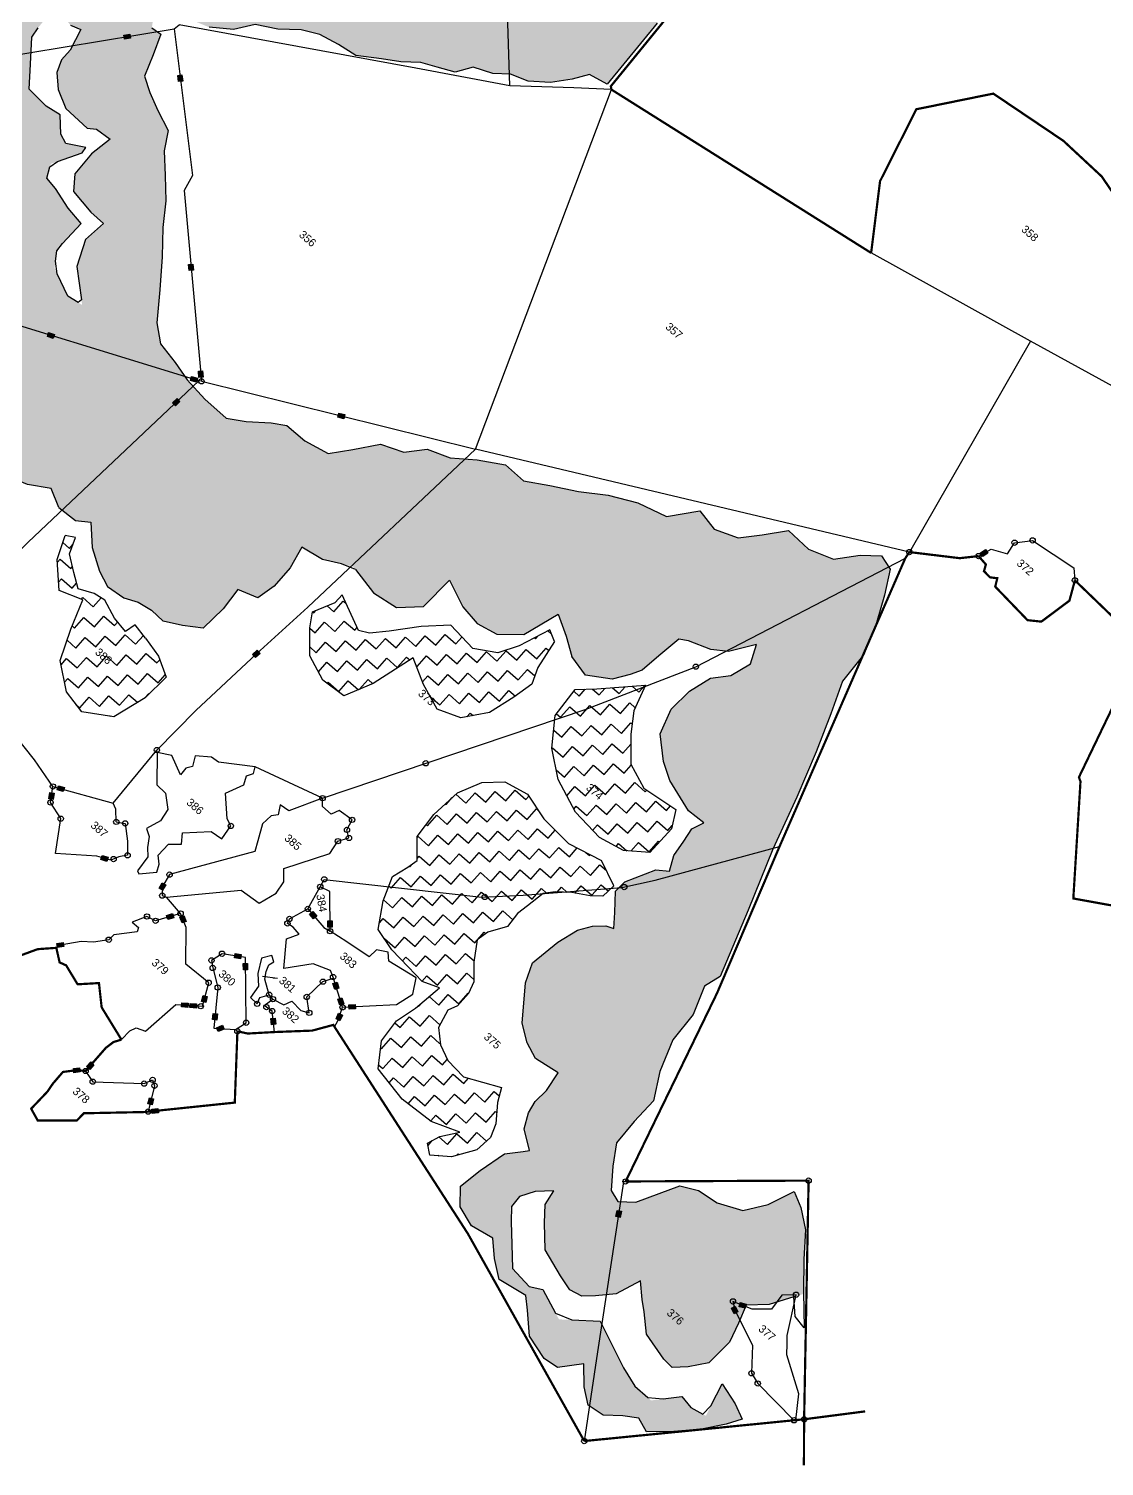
# Model space of a CAD drawing. Header units: metres. Extents: x 29 to 324745, y 17 to 1874786.
# Drawn here: x 321796 to 323092, y 1868163 to 1869897 of the extents above; entities that cross this region are included whole.
import ezdxf

# ---------------------------------------------------------------- set-up
doc = ezdxf.new("R2010")
doc.units = ezdxf.units.M
doc.header["$MEASUREMENT"] = 0
doc.linetypes.add('DIVIDE', pattern=[1.25, 0.5, -0.25, 0, -0.25, 0, -0.25])
for name, color, linetype in [('POLY_HATCH', 12, 'Continuous'), ('POLY_PARCEL', 6, 'Continuous'), ('SYM_ARROW', 1, 'Continuous'), ('SYM_STONE', 1, 'Continuous'), ('TEXT_PARCEL', 7, 'Continuous'), ('V_BOUND_LINE', 7, 'Continuous'), ('V_DIVIDE_LINE', 7, 'DIVIDE')]:
    doc.layers.add(name, color=color, linetype=linetype)
doc.styles.get("Standard").update_dxf_attribs({"font": 'arial.ttf'})
doc.styles.add('TEXT_MAP', font='KRDEV050.TTF')
doc.dimstyles.get("Standard").update_dxf_attribs({"dimtxt": 0.18, "dimasz": 0.18, "dimexe": 0.18, "dimexo": 0.0625, "dimgap": 0.09, "dimtad": 0, "dimtih": 1, "dimtoh": 1, "dimdec": 4, "dimzin": 0, "dimdsep": 46, "dimtxsty": 'Standard', "dimcen": 0.09, "dimadec": 0, "dimazin": 0, "dimtfac": 1, "dimtdec": 4, "dimtofl": 0, "dimtmove": 0, "dimatfit": 3, "dimfxl": 1, "dimtolj": 1, "dimtzin": 0, "dimarcsym": 0})
pattern_1 = [(0, (0, 0), (3.175, 3.175), [3.175, -3.175]), (90, (3.175, 0), (-3.175, 3.175), [3.175, -3.175])]

# ---------------------------------------------------------------- blocks, each defined once
blk = doc.blocks.new('STONESQUAREFILLED')
blk.add_hatch(color=256).paths.add_polyline_path([(0.7, -0.48), (0.7, 0.48), (-0.7, 0.48), (-0.7, -0.48)])
blk.add_lwpolyline([(-0.7, 0.48), (0.7, 0.48), (0.7, -0.48), (-0.7, -0.48)], close=True)
blk = doc.blocks.new('STONE')
blk.add_circle((0, 0), 0.851)
blk = doc.blocks.new('TEXTARROW')
blk.add_leader([(0.04, -0.01), (8.68, -0.01)], dimstyle='Standard', override={"dimtxt": 2.5, "dimasz": 2.5, "dimexe": 1.25, "dimexo": 0.625, "dimgap": 0.625, "dimtad": 1, "dimtih": 0, "dimtoh": 0, "dimzin": 8, "dimcen": 2.5, "dimtofl": 1})
blk = doc.blocks.new('923')
at = {"layer": 'POLY_HATCH', "ltscale": 10}
h = blk.add_hatch(dxfattribs=at)
h.set_pattern_fill('ZIGZAG', color=256, style=0)
h.set_pattern_definition(pattern_1)
h.paths.add_polyline_path([(572.24, 452.55), (569.36, 457.05), (569.14, 463.24), (569.36, 469.58), (566.05, 475.49), (563.58, 482.8), (563.23, 490.12), (560.91, 496.59), (562.1, 500.53), (556.96, 515.87), (552.1, 529.8), (548.37, 542.19), (544.92, 552.74), (541.75, 561.33), (538.86, 568.5), (538.51, 576.24), (535.91, 583.42), (533.16, 589.33), (530.27, 594.54), (526.82, 595.52), (523.09, 592.43), (519.21, 587.78), (513.51, 585.81), (507.38, 585.95), (503.51, 581.31), (499.92, 577.23), (494.64, 575.12), (489.5, 576.1), (484.64, 570.19), (477.81, 568.22), (471.68, 565.13), (466.12, 561.33), (460.41, 558.09), (455.27, 554.99), (449.85, 554.99), (444.28, 551.62), (439.42, 547.96), (434.28, 545.99), (430.83, 542.05), (425.69, 539.94), (421.82, 534.87), (418.23, 530.51), (412.38, 529.24), (407.1, 529.1), (404.07, 527.27), (399.64, 523.75), (395.76, 521.36), (389.35, 521.36), (383.51, 522.06), (378.93, 523.19), (373.65, 524.18), (369.92, 527.13), (365.48, 533.18), (361.04, 539.09), (356.75, 544.16), (353.3, 549.08), (349.42, 553.3), (345.55, 557.25), (343.23, 561.33), (335.81, 564.2), (331.18, 566.95), (329.42, 571.88), (327.66, 576.52), (325.2, 576.24), (323.16, 579.34), (323.04, 586.5), (328.16, 585.53), (331.47, 583.7), (334.78, 584.83), (339.21, 588.06), (342.1, 592.14), (346.68, 594.68), (350.69, 598.05), (354.56, 600.02), (359.14, 601.15), (363.72, 601.85), (368.58, 605.09), (372.31, 607.48), (375.76, 610.3), (379.21, 611.99), (382.95, 613.82), (385.27, 617.33), (389.57, 619.16), (392.59, 621.7), (396.61, 623.1), (400.62, 626.2), (403.79, 630), (405.97, 633.38), (410.41, 634.36), (409.78, 652.09), (409.18, 659.66), (406.43, 660.25), (402.25, 661.4), (398.07, 662.24), (394.84, 662.03), (392.02, 661.51), (389.51, 659.52), (388.26, 655.24), (386.69, 650.13), (384.96, 651.48), (383.81, 654.93), (379.84, 659.1), (375.35, 661.92), (367.1, 665.47), (363.54, 665.47), (358.11, 664.64), (355.29, 662.13), (353.41, 659.63), (351.64, 657.02), (350.28, 652.11), (351, 648.19), (349.86, 646.73), (347.45, 644.01), (345.68, 640.57), (344.84, 635.45), (344.74, 631.8), (348.6, 629.09), (351.11, 627.94), (346.93, 626.68), (341.5, 624.81), (339.1, 623.97), (336.38, 622.3), (335.65, 624.81), (334.5, 627.62), (332.48, 628.59), (330.51, 631.17), (326.23, 630.86), (321.11, 624.7), (321.53, 633.68), (319.34, 637.75), (314.27, 640.34), (308.51, 637.36), (303.75, 633.81), (299.33, 630.75), (296.06, 626.69), (294.19, 622.81), (289.68, 620.41), (285.42, 617.51), (283.8, 614.04), (284.51, 610.32), (287.28, 606.76), (296.68, 606.59), (297.5, 601.07), (292.41, 598.41), (292.62, 594.11), (294.9, 590.38), (297.26, 587.32), (295.06, 583.77), (294.19, 580.21), (294.23, 576.57), (296.59, 573.26), (300.28, 570.53), (305.5, 568.53), (307.27, 565.36), (311.08, 564.56), (313.46, 565.36), (314.73, 560.28), (314.73, 557.43), (315.84, 554.57), (318.53, 551.88), (322.66, 549.81), (329.17, 549.66), (330.91, 550.92), (334.72, 551.24), (333.77, 546.01), (333.93, 540.14), (336.31, 536.97), (342.34, 536.02), (346.14, 536.02), (345.51, 530.62), (348.05, 524.76), (354.65, 519.07), (350.9, 518.41), (344.48, 521.22), (342.34, 524.44), (342.18, 526.5), (342.34, 532.69), (337.89, 533.32), (332.82, 534.75), (329.8, 535.22), (328.38, 538.27), (332.02, 544.74), (331.86, 546.17), (327.9, 543.95), (325.67, 544.74), (322.66, 547.91), (319.01, 547.28), (313.62, 547.59), (310.12, 552.03), (306.32, 556.79), (306, 559.33), (305.75, 565.11), (303.81, 566.56), (296.5, 566.56), (294.35, 564.52), (294.14, 558.14), (296.18, 554.99), (303.72, 551.62), (298.01, 546.27), (293.58, 540.78), (294.92, 534.59), (299.63, 529.95), (306.75, 528.12), (303.01, 526.29), (300.27, 523.19), (298.93, 518.27), (302.24, 513.48), (308.09, 510.24), (314.07, 510.95), (318.79, 511.09), (319.42, 507.29), (318.37, 501.8), (321.54, 498), (323.72, 495.47), (310.13, 489.42), (303.72, 485.34), (300.83, 481.4), (301.47, 476.89), (305.2, 472.95), (310.62, 470.7), (315.48, 468.59), (317.1, 464.79), (321.82, 462.26), (326.68, 463.24), (328.58, 466.48), (325.69, 471.26), (322.8, 475.06), (329.07, 475.35), (335.34, 476.75), (338.79, 480.41), (340.13, 484.77), (343.58, 485.62), (348.02, 484.63), (349.49, 481.26), (353.93, 477.03), (360.34, 478.58), (364.42, 478.02), (372.1, 480.69), (376.68, 483.51), (380.83, 481.4), (385.55, 481.67), (388.41, 483.73), (392.37, 479.61), (397.14, 476.76), (400.78, 475.33), (405.23, 475.81), (408.24, 477.23), (411.73, 477.87), (415.34, 477.74), (419.21, 479.85), (423.09, 482.52), (423.58, 488.71), (423.23, 494.2), (427.81, 495.75), (428.86, 500.11), (428.79, 505.6), (427.73, 510.81), (433.02, 511.79), (439.24, 515.18), (446.63, 513.78), (452.65, 514.7), (457.05, 518.87), (457.52, 527.21), (463.77, 524.66), (468.63, 523.96), (473.5, 525.12), (478.13, 529.06), (480.91, 537.62), (485.54, 535.08), (489.5, 532.48), (494.64, 531.35), (499.71, 534.64), (502.03, 538.12), (503.42, 540.66), (504.12, 545.52), (505.04, 551.31), (506.89, 552.47), (511.99, 554.32), (515.23, 556.63), (518.94, 561.96), (520.79, 557.79), (519.17, 552.93), (516.16, 549.46), (514.54, 544.13), (514.08, 538.35), (515.93, 532.56), (520.56, 528.39), (524.5, 526.08), (532.14, 523.76), (536.54, 523.99), (535.39, 521.22), (535.85, 517.97), (536.31, 514.04), (537.93, 510.8), (535.39, 508.94), (531.94, 502.33), (531.8, 499.39), (534.85, 495.68), (537.06, 492.78), (535.27, 492.09), (533.06, 490.03), (531.13, 487.13), (529.63, 482.23), (528.38, 474.93), (530.18, 470.52), (535.69, 463.21), (539.42, 460.59), (543.14, 459.22), (549.07, 460.18), (549.76, 455.5), (549.48, 451.91), (550.03, 449.02), (551.69, 445.71), (555.82, 442.82), (554.86, 441.71), (552.1, 438.54), (550.45, 432.07), (549.5, 426.51), (552.52, 423), (557.24, 421.45), (562.67, 422.57), (565.98, 419.34), (569.85, 416.52), (573.72, 417.23), (576.75, 417.79), (579.22, 415.54), (583.37, 411.46), (589.22, 409.91), (592.81, 410.33), (596.68, 414.83), (600.13, 411.04), (603.58, 408.5), (607.6, 409.07), (611.05, 411.88), (614.08, 413.85), (617.38, 412.72), (621.96, 416.81), (626.26, 421.31), (629.71, 425.81), (631.61, 429.05), (628.16, 430.6), (623.02, 432), (625.02, 424.22), (621.22, 423.36), (618.05, 423.91), (613.49, 418.67), (608.67, 418.67), (603.98, 420.05), (593.09, 424.46), (585.9, 418.68), (578.75, 421.29), (575.99, 419.78), (570.48, 420.33), (566.75, 424.32), (561.11, 430.41), (560.96, 433.56), (562.89, 436.73), (565.93, 439.62), (566.48, 436.04), (569.1, 432.87), (573.23, 428.32), (579.72, 426.25), (583.3, 425.29), (586.33, 425.98), (588.54, 428.04), (591.71, 431.49), (593.92, 437.28), (596.95, 434.38), (599.16, 432.59), (602.88, 429.15), (609.5, 427.49), (612.12, 427.35), (614.74, 429.84), (617.64, 433.56), (618.09, 440.16), (616.75, 444.67), (615.41, 448.89), (619.15, 452.41), (623.36, 459.27), (618.23, 465.21), (614.22, 470.42), (610.06, 473.52), (606.61, 475.2), (604.15, 469.15), (600.69, 464.37), (595.27, 461.84), (590.27, 461.13), (586.4, 459.16), (584.07, 454.8), (581.47, 449.87), (578.3, 447.34), (575.55, 448.19)])
h.paths.add_polyline_path([(313.55, 571.75), (319.16, 571.75), (319.16, 574.45), (313.55, 574.45)], flags=24)
h.paths.add_polyline_path([(348.17, 623.62), (353.69, 623.62), (353.69, 626.32), (348.17, 626.32)], flags=24)
h.paths.add_polyline_path([(602.7, 435.05), (608.15, 435.05), (608.15, 437.75), (602.7, 437.75)], flags=24)
h.paths.add_polyline_path([(325.19, 525.48), (329.95, 525.48), (329.95, 528.18), (325.19, 528.18)], flags=24)
h = blk.add_hatch(dxfattribs=at)
h.set_pattern_fill('ZIGZAG', color=256, style=0)
h.set_pattern_definition(pattern_1)
h.paths.add_polyline_path([(450.52, 504.82), (441.64, 508.79), (441.61, 506.44), (439.14, 501.52), (441.04, 498.42), (445.2, 493.64), (451.04, 491.53), (456.89, 491.95), (460.06, 498.42), (462.95, 508.7), (468.65, 505.74), (474.64, 503.63), (479.92, 505.6), (483.93, 510.81), (485.83, 517), (486.89, 521.92), (485.41, 525.58), (484.36, 532.48), (481.84, 533.69), (479.06, 526.51), (476.51, 522.11), (471.65, 519.1), (464.47, 519.8), (459.6, 515.17), (454.97, 509.61)])
h.paths.add_polyline_path([(499.78, 514.04), (505.48, 509.68), (513.3, 506.73), (521.12, 506.02), (527.1, 507.43), (531.82, 510.95), (531.91, 518.21), (529.83, 522.14), (521.26, 520.98), (515.47, 523.07), (511.06, 528.16), (508.05, 532.56), (506.2, 538.58), (498.56, 530.71), (494.99, 527.41), (495.48, 520.09)])
h.paths.add_polyline_path([(468.68, 502.67), (474.21, 502.67), (474.21, 505.37), (468.68, 505.37)], flags=25)
h.paths.add_polyline_path([(511.02, 511.72), (516.64, 511.72), (516.64, 514.42), (511.02, 514.42)], flags=24)
h = blk.add_hatch(dxfattribs=at)
h.set_pattern_fill('ZIGZAG', color=256, style=0)
h.set_pattern_definition(pattern_1)
h.paths.add_polyline_path([(518.56, 481.06), (519.12, 483.82), (519.94, 488.23), (521.74, 490.29), (524.63, 492.64), (528.22, 494.84), (530.42, 496.63), (530.7, 499.99), (524.85, 502.5), (516.75, 500.39), (508.93, 500.96), (502.52, 502.65), (496.82, 501.38), (493.09, 497.86), (490.48, 492.51), (489.71, 485.34), (490.2, 479.14), (493.79, 475.06), (493.16, 472.53), (491.96, 468.73), (494, 463.24), (497.45, 457.61), (502.74, 456.21), (508.02, 455.78), (512.59, 455.36), (516.47, 456.91), (515.41, 449.87), (514.07, 444.95), (514.57, 439.32), (518.16, 434.11), (526.68, 432.57), (534.92, 433.13), (541.33, 435.52), (538.58, 431.86), (537.52, 428.91), (539.71, 427.22), (543.58, 430.17), (546.86, 435.1), (547.28, 439.23), (546.17, 442.27), (543.28, 446.12), (541.76, 449.29), (533.76, 445.44), (528.66, 445.85), (522.49, 448.56), (521.18, 454.33), (522.15, 456.53), (522.15, 460.25), (521.32, 463.01), (518.43, 466.31), (515.67, 470.59), (516.36, 473.48), (518.84, 477.34)])
h = blk.add_hatch(dxfattribs=at)
h.set_pattern_fill('ZIGZAG', color=256, style=0)
h.set_pattern_definition(pattern_1)
h.paths.add_polyline_path([(424.14, 468.73), (419.71, 471.12), (414.85, 472.25), (411.1, 472.95), (410.46, 470.41), (406.66, 471.05), (402.37, 472.63), (399.52, 472.16), (396.18, 470.57), (393.01, 472.63), (389.52, 475.17), (388.09, 478.82), (386.06, 477.6), (388.3, 472.39), (393.16, 467.46), (398.58, 469.43), (400.9, 462.68), (403.79, 455.78), (409.49, 451.42), (415.06, 450.3), (421.19, 454.24), (423.65, 462.12)])
h.paths.add_polyline_path([(408.03, 461.64), (413.56, 461.64), (413.56, 464.34), (408.03, 464.34)], flags=24)
at = {"layer": 'POLY_HATCH'}
for points in [[(409.78, 652.09), (410.41, 634.36), (405.97, 633.38), (403.79, 630), (400.62, 626.2), (396.61, 623.1), (392.59, 621.7), (389.57, 619.16), (385.27, 617.33), (382.95, 613.82), (379.21, 611.99), (375.76, 610.3), (372.31, 607.48), (368.58, 605.09), (363.72, 601.85), (359.14, 601.15), (354.56, 600.02), (350.69, 598.05), (346.68, 594.68), (342.1, 592.14), (339.21, 588.06), (334.78, 584.83)], [(325.2, 576.24), (327.66, 576.52), (329.42, 571.88), (331.18, 566.95), (334.49, 564.98), (338.51, 563.16), (343.23, 561.33), (345.55, 557.25), (349.42, 553.3), (353.3, 549.08), (356.75, 544.16), (361.04, 539.09), (365.48, 533.18), (369.92, 527.13), (373.65, 524.18), (378.93, 523.19), (383.51, 522.06), (389.35, 521.36), (395.76, 521.36), (399.64, 523.75), (404.07, 527.27), (407.1, 529.1), (412.38, 529.24), (418.23, 530.51), (421.82, 534.87), (425.69, 539.94), (430.83, 542.05), (434.28, 545.99), (439.42, 547.96), (444.28, 551.62), (449.85, 554.99), (455.27, 554.99), (460.41, 558.09), (466.12, 561.33), (471.68, 565.13), (477.81, 568.22), (484.64, 570.19), (489.5, 576.1), (494.64, 575.12), (499.92, 577.23), (503.51, 581.31), (507.38, 585.95), (513.51, 585.81), (519.21, 587.78), (523.09, 592.43), (526.82, 595.52), (530.27, 594.54), (533.16, 589.33), (535.91, 583.42), (538.51, 576.24), (538.86, 568.5), (541.75, 561.33), (544.92, 552.74), (548.37, 542.19), (552.1, 529.8), (556.96, 515.87), (562.1, 500.53), (560.91, 496.59), (563.23, 490.12), (563.58, 482.8), (566.05, 475.49), (569.36, 469.58), (569.14, 463.24), (569.36, 457.05), (572.24, 452.55), (575.55, 448.19), (578.3, 447.34), (581.47, 449.87), (584.07, 454.8), (586.4, 459.16), (590.27, 461.13), (595.27, 461.84), (600.69, 464.37), (604.15, 469.15), (606.61, 475.2), (610.06, 473.52), (614.22, 470.42), (618.23, 465.21), (623.09, 459.58), (628.51, 453.67), (625.34, 454.24), (622.17, 457.33), (619.15, 452.41), (615.41, 448.89), (616.75, 444.67), (618.09, 440.16)], [(484.36, 532.48), (485.41, 525.58), (486.89, 521.92), (485.83, 517), (483.93, 510.81), (479.92, 505.6), (474.64, 503.63), (468.65, 505.74), (462.95, 508.7), (460.06, 498.42), (456.89, 491.95), (451.04, 491.53), (445.2, 493.64), (441.04, 498.42), (439.14, 501.52), (441.61, 506.44), (441.64, 508.79)], [(494.64, 531.35), (489.5, 532.48)], [(531.82, 510.95), (527.1, 507.43), (521.12, 506.02), (513.3, 506.73), (505.48, 509.68), (499.78, 514.04), (495.48, 520.09), (494.99, 527.41)], [(440.06, 515.03), (436.89, 513.9), (433.02, 511.79), (427.73, 510.81), (428.79, 505.6), (428.86, 500.11), (427.81, 495.75), (423.23, 494.2), (423.58, 488.71), (423.09, 482.52), (419.21, 479.85), (415.34, 477.74)], [(543.58, 430.17), (539.71, 427.22), (537.52, 428.91), (538.58, 431.86), (541.33, 435.52), (534.92, 433.13), (526.68, 432.57), (518.16, 434.11), (514.57, 439.32), (514.07, 444.95), (515.41, 449.87), (516.47, 456.91), (512.59, 455.36), (508.02, 455.78), (502.74, 456.21), (497.45, 457.61), (494, 463.24), (491.96, 468.73), (493.16, 472.53), (493.79, 475.06), (490.2, 479.14), (489.71, 485.34), (490.48, 492.51), (493.09, 497.86), (496.82, 501.38), (502.52, 502.65), (508.93, 500.96), (516.75, 500.39), (524.85, 502.5)], [(380.83, 481.4), (376.68, 483.51), (372.1, 480.69), (364.42, 478.02)], [(414.85, 472.25), (419.71, 471.12), (424.14, 468.73), (423.65, 462.12), (421.19, 454.24), (415.06, 450.3), (409.49, 451.42), (403.79, 455.78), (400.9, 462.68), (398.58, 469.43), (393.16, 467.46), (388.3, 472.39), (386.06, 477.6)], [(623.02, 432), (628.16, 430.6), (631.61, 429.05), (629.71, 425.81), (626.26, 421.31), (621.96, 416.81), (617.38, 412.72), (614.08, 413.85), (611.05, 411.88), (607.6, 409.07), (603.58, 408.5), (600.13, 411.04), (596.68, 414.83), (592.81, 410.33), (589.22, 409.91), (583.37, 411.46), (579.22, 415.54), (576.75, 417.79), (573.72, 417.23), (569.85, 416.52), (565.98, 419.34), (562.67, 422.57), (557.24, 421.45), (552.52, 423), (549.5, 426.51)]]:
    blk.add_lwpolyline(points, dxfattribs=at)
at = {"layer": 'POLY_HATCH', "ltscale": 10}
for points in [[(311.08, 564.56), (313.46, 565.36), (314.73, 560.28), (314.73, 557.43), (315.84, 554.57), (318.53, 551.88), (322.66, 549.81), (329.17, 549.66), (330.91, 550.92), (334.72, 551.24), (333.77, 546.01), (333.93, 540.14), (336.31, 536.97), (342.34, 536.02), (346.14, 536.02), (345.51, 530.62), (348.05, 524.76), (353.76, 519.84), (353.6, 518.89), (350.9, 518.41), (345.83, 520.63), (343.61, 522.54), (342.34, 524.44), (342.18, 526.5), (342.34, 532.69), (337.89, 533.32), (332.82, 534.75), (329.8, 535.22), (328.69, 537.6), (329.17, 539.66), (332.02, 544.74), (331.86, 546.17), (327.9, 543.95), (325.67, 544.74), (322.66, 547.91), (319.01, 547.28), (313.62, 547.59), (310.12, 552.03), (306.32, 556.79), (306, 559.33)], [(535.39, 508.94), (537.93, 510.8), (536.31, 514.04), (535.85, 517.97), (535.39, 521.22), (536.54, 523.99), (532.14, 523.76), (524.5, 526.08), (520.56, 528.39), (515.93, 532.56), (514.08, 538.35), (514.54, 544.13), (516.16, 549.46), (519.17, 552.93), (520.79, 557.79), (518.94, 561.96), (515.23, 556.63), (511.99, 554.32), (506.89, 552.47), (505.04, 551.31), (504.12, 545.52), (503.42, 540.66), (502.03, 538.12), (499.71, 534.64), (494.64, 531.35)], [(440.06, 515.03), (446.63, 513.78), (452.65, 514.7), (457.05, 518.87), (457.52, 527.21), (463.77, 524.66), (468.63, 523.96), (473.5, 525.12), (478.13, 529.06), (480.91, 537.62), (485.54, 535.08), (489.5, 532.48)], [(494.99, 527.41), (498.56, 530.71), (506.2, 538.58), (508.05, 532.56), (511.06, 528.16), (515.47, 523.07), (521.26, 520.98), (529.83, 522.14), (531.91, 518.21), (531.82, 510.95)], [(484.36, 532.48), (481.84, 533.69), (479.06, 526.51), (476.51, 522.11), (471.65, 519.1), (464.47, 519.8), (459.6, 515.17), (454.97, 509.61), (451.96, 506.37), (449.64, 505.21), (441.64, 508.79)], [(531.8, 499.39), (531.94, 502.33), (535.39, 508.94)], [(530.42, 496.63), (530.7, 499.99), (524.85, 502.5)], [(549.5, 426.51), (550.45, 432.07), (552.1, 438.54), (554.86, 441.71), (555.82, 442.82), (551.69, 445.71), (550.03, 449.02), (549.48, 451.91), (549.76, 455.5), (549.07, 460.18), (543.14, 459.22), (539.42, 460.59), (535.69, 463.21), (530.18, 470.52), (528.38, 474.93), (529.63, 482.23), (531.13, 487.13), (533.06, 490.03), (535.27, 492.09), (537.06, 492.78), (534.85, 495.68), (531.8, 499.39)], [(530.42, 496.63), (528.22, 494.84), (524.63, 492.64), (521.74, 490.29), (519.94, 488.23), (519.12, 483.82), (518.56, 481.06), (518.84, 477.34), (516.36, 473.48), (515.67, 470.59), (518.43, 466.31), (521.32, 463.01), (522.15, 460.25), (522.15, 456.53), (521.18, 454.33), (522.15, 450.05), (525.05, 447.43), (528.66, 445.85), (533.76, 445.44), (541.76, 449.29), (543.28, 446.12), (546.17, 442.27), (547.28, 439.23), (546.86, 435.1), (543.58, 430.17)], [(380.83, 481.4), (385.55, 481.67), (388.41, 483.73), (392.37, 479.61), (397.14, 476.76), (400.78, 475.33), (405.23, 475.81), (408.24, 477.23), (411.73, 477.87), (415.34, 477.74)], [(414.85, 472.25), (411.1, 472.95), (410.46, 470.41), (406.66, 471.05), (402.37, 472.63), (399.52, 472.16), (396.18, 470.57), (393.01, 472.63), (389.52, 475.17), (388.09, 478.82), (386.06, 477.6)], [(618.09, 440.16), (617.64, 433.56), (614.74, 429.84), (612.12, 427.35), (609.5, 427.49), (602.88, 429.15), (599.16, 432.59), (596.95, 434.38), (593.92, 437.28), (591.71, 431.49), (588.54, 428.04), (586.33, 425.98), (583.3, 425.29), (579.72, 426.25), (573.23, 428.32), (569.1, 432.87), (566.48, 436.04), (565.93, 439.62), (562.89, 436.73), (560.96, 433.56), (561.1, 430.66), (563.31, 428.04), (566.75, 424.32), (570.48, 420.33), (575.99, 419.78), (578.75, 421.29), (584.4, 419.22), (588.13, 420.46), (593.09, 424.46), (603.98, 420.05), (608.67, 418.67), (612.53, 418.67), (615.29, 420.74), (618.05, 423.91), (621.22, 423.36), (624.25, 424.05), (624.39, 426.67), (623.02, 432)]]:
    blk.add_lwpolyline(points, dxfattribs=at)
at = {"layer": 'POLY_PARCEL'}
for points in [[(394.22, 619.58), (350.7, 666.04)], [(568.1, 664.62), (520.04, 653.9)], [(520.04, 653.9), (480.04, 645.09)], [(520.04, 653.9), (530.96, 600.27)], [(411.93, 634.08), (405.33, 628.79), (394.22, 619.58)], [(442.47, 553.18), (411.93, 634.08)], [(543.23, 609.87), (544.36, 612.93), (547.77, 614.56), (547.32, 617.49), (550.01, 620.55), (561.02, 622.05), (563.1, 620.09)], [(394.22, 619.58), (375.76, 608.6), (329.39, 580.78)], [(530.96, 600.27), (442.47, 553.18)], [(468.52, 471.54), (499.78, 525.73), (511.97, 549.2), (531.17, 598.68)], [(292.4, 534.47), (329.13, 579.34)], [(329.13, 579.34), (329.39, 580.78)], [(329.13, 579.34), (354.01, 557.3), (354.83, 553.55), (386.1, 523.92)], [(386.1, 523.92), (442.47, 553.18)], [(433.41, 455.05), (434.07, 467.51), (435.92, 486.04), (437.67, 501.57), (442.47, 553.18)], [(481.32, 456.22), (480.88, 458.09), (510.07, 478.49), (516.81, 484.99), (532.32, 500.92), (536.83, 507.09), (552.83, 531.24)], [(386.1, 523.92), (385.61, 523.6)], [(385.61, 523.6), (331.19, 499.02), (315.06, 492.15)], [(377.36, 422.43), (380.77, 470.99), (385.61, 523.6)], [(456.88, 431.65), (468.47, 443.94), (473.44, 444.38), (474.8, 448.61), (474.42, 451.69), (472.44, 453.91), (478.01, 463.26), (477.5, 466.56), (478.9, 468.74), (477.36, 469.81), (476.72, 472.26), (473.13, 471.9), (472.35, 470.12), (469.74, 470.12), (468.52, 471.54)], [(468.52, 471.54), (452.5, 466.8)], [(468.52, 471.54), (464.69, 464.4), (462.37, 464.08), (463.46, 462.13), (462.5, 460.92), (462.17, 458.3), (463.93, 454.73), (465.02, 452.46), (454.08, 435.9), (454.64, 432.83), (455.95, 431.27), (456.88, 431.65)], [(433.85, 454.66), (438.55, 449.17), (441.29, 449.08), (444.08, 446.63), (444.54, 443.65), (443.32, 440.26), (444.95, 439.28), (446.35, 437.19), (447.75, 435.63), (448.13, 431.76), (448.78, 431.45), (451.56, 434.39), (450.74, 436.12), (449.25, 437.46), (449.36, 440.84), (451.52, 442.8), (450.07, 444.89), (454.68, 449.35), (457.6, 449.7), (457.18, 453.22), (455.51, 453.84), (451.39, 457.94), (453.23, 462.08), (452.37, 464), (453.23, 465.42), (452.5, 466.8)], [(452.5, 466.8), (445.59, 462.13), (443.7, 461.95), (440.73, 459.72), (441.87, 457.58), (441, 456.25), (441.07, 454.33), (436.72, 456.34), (433.85, 454.66)], [(489.57, 450.2), (483.63, 456.87), (481.32, 456.22)], [(482.51, 450.66), (481.32, 456.22)], [(640.81, 436.84), (637.45, 441.78), (629.6, 446.56), (628.03, 448.49), (626.8, 449.82), (622.24, 458.07), (619.94, 455.88), (620.24, 451.95), (616.95, 449.09), (612.59, 447.56), (614.15, 446.36), (622.37, 443.04), (626.4, 438.18), (628.96, 437.39), (640.55, 436.56)], [(433.85, 454.66), (433.41, 455.05)], [(433.92, 439.55), (433.41, 455.05)], [(502.99, 439.22), (511.68, 447.69), (512.88, 451.84), (511.03, 455.11), (503.93, 453.83), (502.44, 455.29), (500.13, 453.94), (499.98, 451.72), (493.98, 450.91), (489.57, 450.2)], [(497.11, 442.79), (495.47, 443.64), (491.55, 442.19), (487.33, 437.02), (483.38, 442.44), (484.8, 445.08), (482.73, 445.38), (481.21, 445.18), (480.89, 446.23), (482.51, 450.66)], [(482.51, 450.66), (487.96, 449.86), (489.57, 450.2)], [(576.64, 451.86), (576.34, 451.49), (597.24, 418.9), (608.25, 401.89)], [(490.03, 430.25), (492.73, 430.87), (493.55, 432.7), (496.38, 432.47), (498.19, 433.32), (495.4, 435.63), (495.87, 440.62), (497.11, 442.79)], [(502.99, 439.22), (497.11, 442.79)], [(421.28, 433.45), (433.92, 439.55)], [(437.24, 436.88), (438.97, 437.95), (442, 435.32), (444.12, 432.92), (442.85, 431.36), (442.03, 429.58), (439.06, 428.2), (431.67, 422.49), (427.38, 429.17), (423.26, 430.38), (421.28, 433.45)], [(437.24, 436.88), (435.29, 438.95), (433.92, 439.55)], [(504.57, 434.7), (504.22, 436.24), (502.99, 439.22)], [(421.28, 433.45), (414.2, 435.18), (407.36, 436.45)], [(461.72, 430.98), (458.58, 426.03), (456.49, 425.47), (454.79, 422.31), (456.72, 422.36), (457.12, 421.39), (453.65, 417.44), (453.49, 415.86), (451.26, 413.16), (449.1, 411.49), (446.1, 407.78), (445.85, 406.71)], [(461.72, 430.98), (456.88, 431.65)], [(470.48, 400.89), (470.57, 403.6), (471.23, 405.07), (473.26, 405.87), (474.42, 414.91), (479.21, 418.56), (476.74, 423.46), (470.12, 423.23), (464.77, 429.42), (461.72, 430.98)], [(490.03, 430.25), (488.72, 430.42)], [(495.19, 424.92), (491.66, 428.11), (489.52, 427.84), (490.03, 430.25)], [(488.82, 419.52), (488.21, 419.56)], [(469.1, 390.27), (471.89, 389.53), (480.84, 396.84), (481.73, 398.73), (482.91, 398.03), (485.69, 392.7)]]:
    blk.add_lwpolyline(points, dxfattribs=at)
for points in [[(488.72, 430.42), (485.69, 432.43), (484.77, 433.85), (484.22, 435.41), (484.6, 436.66), (483.33, 437.46), (481.97, 435.46), (483.68, 432.34), (485.67, 430.29), (486, 427.17), (488.07, 427.09), (487.56, 428.6)], [(488.21, 419.56), (489.01, 422.28), (479.16, 433.19), (474.68, 430.34), (473.9, 427.66), (475.22, 426.55), (478.98, 424.01), (484.35, 416.58)]]:
    blk.add_lwpolyline(points, close=True, dxfattribs=at)
at = {"layer": 'V_BOUND_LINE', "const_width": 0.5}
for points in [[(411.93, 634.08), (411.34, 634.55), (410.24, 663.17), (402.49, 738.41)], [(516.79, 689.9), (507.58, 692.26), (495.82, 692.58), (476.97, 690.14), (466.31, 676.06), (470.88, 658.53), (480.04, 645.09)], [(480.04, 645.09), (411.93, 634.08)], [(543.23, 609.87), (545.71, 609.55), (546.38, 608.14), (548.31, 607.98), (549.68, 608.92), (550.59, 607.19), (561.02, 606.33), (563.57, 608.14), (565.19, 615.84), (563.1, 620.09)], [(563.1, 620.09), (583.66, 619.16)], [(584.14, 619.14), (593.04, 587.46), (593.94, 586.96), (610.12, 566.15), (634.75, 581.01), (635.02, 582.06), (643.33, 592.49), (646.28, 599.64), (652.38, 599.72)], [(530.96, 600.27), (540.36, 606.72), (543.23, 609.87)], [(531.17, 598.68), (530.96, 600.27)], [(552.83, 531.24), (531.17, 598.68)], [(576.64, 451.86), (566.72, 487.69), (564.06, 497.28), (552.83, 531.24)], [(640.81, 436.84), (642.11, 438.23), (607.39, 479.19), (576.64, 451.86)], [(608.25, 401.89), (640.55, 436.56)], [(640.55, 436.56), (640.81, 436.84)], [(495.19, 424.92), (501.33, 430.76), (504.04, 434.85), (504.57, 434.7)], [(504.57, 434.7), (557.79, 419.6), (608.25, 401.89)], [(488.82, 419.52), (490.9, 420.7), (495.19, 424.92)], [(485.69, 392.7), (498.97, 407.1), (488.82, 419.52)], [(445.85, 406.71), (448.57, 404.74), (450.1, 405.21), (454.86, 403.72), (458.28, 407.1), (462.34, 403.4), (470.48, 400.89)], [(387.5, 351.61), (387.74, 351.75), (393.28, 348.13), (396.24, 348.45), (401.7, 350.33), (403.55, 353.32), (406.03, 355.84), (410.01, 358.35), (415.08, 361.18), (414.73, 363.78), (417.52, 366.85), (420.55, 370.46), (424.29, 375.26), (427.87, 380.6), (426.49, 388.7), (436.05, 388.86), (438.06, 391.53), (439.44, 394.36), (440.81, 399.87), (442.9, 403.72), (445.85, 406.71)], [(470.48, 400.89), (469.5, 399.32), (469.07, 397.19), (469.1, 390.27)], [(469.1, 390.27), (467.49, 389.1), (465.41, 386.74), (465.45, 383.28), (465.72, 381.15), (465.52, 375.81), (468.4, 374.79), (474.97, 380.6), (475.09, 382.88), (485.12, 392.08), (485.69, 392.7)]]:
    blk.add_lwpolyline(points, dxfattribs=at)
at = {"layer": 'V_DIVIDE_LINE', "ltscale": 10, "const_width": 0.5}
blk.add_lwpolyline([(642.11, 438.23), (651.24, 448.64)], dxfattribs=at)
at = {"layer": 'V_DIVIDE_LINE', "ltscale": 5, "const_width": 0.5}
blk.add_lwpolyline([(642.11, 438.23), (648.9, 430.45)], dxfattribs=at)
at = {"layer": 'SYM_ARROW', "xscale": 0.4, "yscale": 0.4, "zscale": 0.4, "rotation": 214.1608344380241}
blk.add_blockref('TEXTARROW', (487.75, 434.44), dxfattribs=at)
at = {"layer": 'SYM_STONE', "xscale": 0.7, "yscale": 0.7, "zscale": 0.7}
for p in [(550.01, 620.55), (547.32, 617.49), (563.1, 620.09), (543.23, 609.87), (530.96, 600.27), (511.97, 549.2), (386.1, 523.92), (532.64, 501.36), (480.75, 492.76), (510.56, 478.96), (607.39, 479.19), (468.52, 471.54), (476.72, 472.26), (477.36, 469.81), (478.9, 468.74), (477.5, 466.56), (480.88, 458.09), (481.32, 456.22), (622.24, 458.07), (433.41, 455.05), (457.18, 453.22), (482.51, 450.66), (489.57, 450.2), (576.64, 451.86), (480.89, 446.23), (612.59, 447.56), (481.21, 445.18), (496.88, 442.91), (495.87, 440.62), (502.99, 439.22), (437.24, 436.88), (438.97, 437.95), (626.4, 438.18), (628.96, 437.39), (640.56, 436.56), (642.11, 438.23), (421.28, 433.45), (444.12, 432.92), (454.08, 435.9), (495.4, 435.63), (498.19, 433.32), (423.26, 430.38), (442.32, 430.21), (455.95, 431.27), (461.72, 430.98), (474.68, 430.34), (488.72, 430.42), (490.03, 430.25), (427.38, 429.17), (473.9, 427.66), (475.22, 426.55), (488.07, 427.09), (490.11, 427.92), (491.66, 428.11), (456.49, 425.47), (458.58, 426.03), (476.74, 423.46), (478.98, 424.01), (489.01, 422.28), (478.89, 418.31), (488.82, 419.52), (453.49, 415.86), (608.25, 401.89), (481.73, 398.73), (482.91, 398.03), (480.84, 396.84), (485.69, 392.7), (469.1, 390.27), (471.89, 389.53)]:
    blk.add_blockref('STONE', p, dxfattribs=at)
at = {"layer": 'SYM_STONE'}
for p, rotation in [((543.72, 611.2), 76.26013020372478), ((337.5, 571.92), 138.455679532306), ((322.35, 571.06), 50.69893988377832), ((367.43, 541.61), 316.5373167570887), ((414.88, 538.86), 207.4305883694372), ((384.57, 523.13), 204.3053541954927), ((384.94, 525.02), 136.5373167570882), ((384.97, 516.64), 264.7458470956095), ((353.91, 509.29), 24.30535419549248), ((435.92, 486.04), 83.7888432224924), ((484.35, 450.39), 351.6941392045865), ((488.49, 451.42), 131.7056286178616), ((614.15, 446.36), 337.9767660788827), ((614.83, 448.35), 27.71521594596114), ((580.28, 445.35), 299.2677191230374), ((498.66, 441.85), 328.7277494504124), ((501.82, 439.93), 148.7277494504119), ((504.53, 440.72), 44.29129227720455), ((503.87, 437.08), 286.42240371293), ((422.94, 434.25), 25.77195495518887), ((454.64, 432.83), 100.2772525466543), ((422.46, 431.63), 302.8423088632439), ((462.97, 430.34), 332.9559138549757), ((477.71, 432.27), 212.4665143643882), ((480.57, 431.62), 312.0771146801192), ((440.69, 428.95), 204.9737909255474), ((460.41, 428.92), 237.6271275768723), ((493.4, 426.54), 317.8860649006533), ((478.43, 420.1), 116.7935324397179), ((477.55, 417.29), 217.3114527346178), ((482.85, 418.65), 305.836792620818), ((485.51, 417.47), 64.15284125173254), ((476.05, 416.15), 217.3114527346183), ((446.1, 407.78), 51.09760104156218), ((484.57, 394.84), 297.5372847784613), ((486.75, 393.85), 47.3150680505276), ((469.1, 391.87), 90.32583230684457), ((467.49, 389.1), 228.519495659084)]:
    blk.add_blockref('STONESQUAREFILLED', p, dxfattribs=dict(at, rotation=rotation))
at = {"layer": 'TEXT_PARCEL', "style": 'TEXT_MAP'}
for s, p in [('358', (501.93, 671.1)), ('372', (550.77, 614.04)), ('357', (456.36, 601.78)), ('356', (380.83, 562.89)), ('374', (511.47, 512.17)), ('373', (469.13, 503.12)), ('388', (408.48, 462.09)), ('385', (468.08, 458.82)), ('375', (531.26, 454.92)), ('386', (446.24, 450.31)), ('383', (494.97, 447.11)), ('377', (621, 446.41)), ('376', (603.15, 435.5)), ('387', (433.46, 432.21)), ('381', (488.32, 433.98)), ('382', (493.37, 429.29)), ('380', (477.14, 426.11)), ('379', (464.18, 418.08)), ('378', (469.98, 384.61))]:
    blk.add_text(s, height=1.8, dxfattribs=at).set_placement(p)
blk.add_text('384', height=1.8, rotation=320.7273, dxfattribs=at).set_placement((481.84, 454.27))
blk = doc.blocks.new('35241')
at = {"xscale": 5.235511910681656, "yscale": 5.235511910681656, "zscale": 5.235511910681656, "rotation": 319.5183507232974}
blk.add_blockref('923', (318512.8, 1868699.1), dxfattribs=at)
blk = doc.blocks.new('547')
at = {"xscale": 1.040600620959339, "yscale": 1.040600620959339, "zscale": 1.040600620959339, "rotation": 359.3526830533976}
blk.add_blockref('35241', (-34819.7, -72145.1), dxfattribs=at)

msp = doc.modelspace()

# ---------------------------------------------------------------- block references
at = {"xscale": 0.9842390303751759, "yscale": 0.9842390303751759, "zscale": 0.9842390303751759, "rotation": 359.7638743203865}
msp.add_blockref('547', (-2534.9, 30934.2), dxfattribs=at)

doc.saveas('drawing.dxf')
